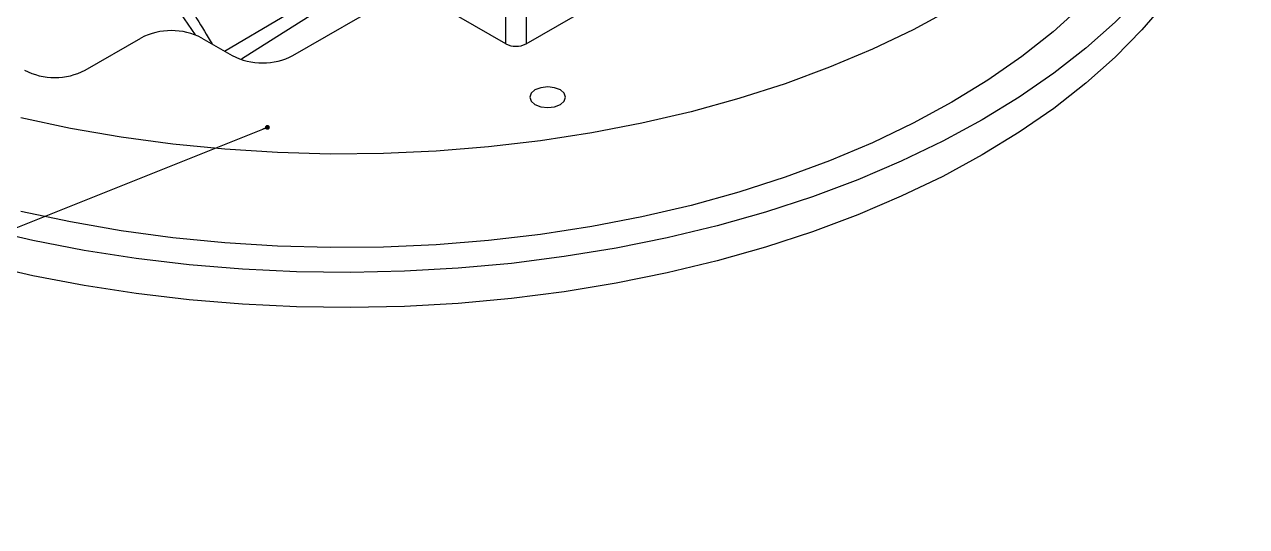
# Model space of a CAD drawing. Header units: millimetres. Extents: x 0 to 1189, y 0 to 841.
# Drawn here: x 532.9 to 788.7, y 187.8 to 293 of the extents above; entities that cross this region are included whole.
import ezdxf

# ---------------------------------------------------------------- set-up
doc = ezdxf.new("R2010")
doc.units = ezdxf.units.MM
doc.layers.add('10', color=7, linetype='Continuous')
doc.dimstyles.new('SLDDIMSTYLE0', dxfattribs={"dimtxt": 0.18, "dimasz": 1.016, "dimexe": 0, "dimexo": 0.0625, "dimgap": 0, "dimtad": 0, "dimtih": 1, "dimtoh": 1, "dimdec": 0, "dimrnd": 1e-09, "dimzin": 0, "dimdsep": 46, "dimtxsty": 'Standard', "dimblk1": 'DOT', "dimblk2": 'DOT', "dimsah": 1, "dimcen": 0.09, "dimadec": 0, "dimazin": 0, "dimtfac": 1.016, "dimtdec": 0, "dimtofl": 0, "dimtmove": 0, "dimatfit": 3, "dimldrblk": 'DOT', "dimfxl": 0, "dimfrac": 2, "dimtolj": 1, "dimtzin": 0, "dimarcsym": 0})

# ---------------------------------------------------------------- blocks, each defined once
blk = doc.blocks.new('_Dot')
at = {"color": 0, "linetype": 'ByBlock', "lineweight": -2}
blk.add_line((-0.5, 0), (-1, 0), dxfattribs=at)
at = {"color": 0, "linetype": 'ByBlock', "const_width": 0.5}
blk.add_lwpolyline([(-0.25, 0, 1), (0.25, 0, 1)], format="xyb", close=True, dxfattribs=at)

msp = doc.modelspace()

# ---------------------------------------------------------------- linework, layer by layer
at = {"color": 7, "linetype": 'Continuous', "lineweight": 25}
for p, q in [((637.93, 288.93), (739.75, 347.71)), ((589.13, 286.48), (614.77, 301.28)), ((633.68, 288.93), (615.65, 299.34)), ((633.68, 288.93), (633.68, 301.18)), ((637.93, 301.18), (637.93, 288.93)), ((564.08, 297.5), (568.69, 290.8)), ((545.65, 283.42), (557.31, 290.15)), ((570.04, 290.15), (576.41, 286.48))]:
    msp.add_line(p, q, dxfattribs=at)
at = {"color": 7, "linetype": 'Continuous', "lineweight": 25, "flags": 128}
for points in [[(776.88, 388.19), (777.18, 387.73), (780.76, 381.54), (783.68, 375.23), (785.95, 368.84), (787.55, 362.37), (788.48, 355.87), (788.74, 349.34), (788.31, 342.82), (787.22, 336.32), (785.45, 329.87), (783.01, 323.5), (779.92, 317.22), (776.19, 311.06), (771.82, 305.04), (766.84, 299.17), (761.26, 293.5), (755.1, 288.02), (748.38, 282.77), (741.14, 277.76), (733.38, 273.01)], [(779.74, 350.16), (779.55, 345.36), (778.7, 338.98), (777.16, 332.64), (774.96, 326.37), (772.09, 320.18), (768.57, 314.12), (764.4, 308.19), (759.62, 302.41), (754.22, 296.82), (748.24, 291.43), (741.7, 286.27), (734.61, 281.34), (727.02, 276.68)], [(788.74, 342.81), (788.74, 341.99), (788.31, 335.47), (787.22, 328.97), (785.45, 322.52), (783.01, 316.15), (779.92, 309.87), (776.19, 303.71), (771.82, 297.69), (766.84, 291.83), (761.26, 286.15), (755.1, 280.67), (748.38, 275.42), (741.14, 270.41), (733.38, 265.66)], [(574.83, 287.39), (586.84, 294.52), (596.56, 300.28), (606.28, 306.04)], [(607.19, 303.85), (594.07, 295.6), (584.46, 289.56), (578.35, 285.71)], [(727.02, 296.28), (718.94, 291.89), (710.41, 287.81), (701.47, 284.03), (692.13, 280.57), (682.45, 277.46), (672.45, 274.7), (662.17, 272.29), (651.66, 270.26), (640.95, 268.6), (630.09, 267.33), (619.11, 266.45), (608.05, 265.95), (596.97, 265.85), (585.9, 266.15), (574.87, 266.84), (563.95, 267.92), (553.15, 269.38), (542.54, 271.23), (532.14, 273.45)], [(639.79, 279.28), (638.98, 278.58), (638.7, 277.75), (638.98, 276.92), (639.79, 276.22), (641.01, 275.75), (642.45, 275.58), (643.88, 275.75), (645.1, 276.22), (645.91, 276.92), (646.2, 277.75), (645.91, 278.58), (645.1, 279.28), (643.88, 279.75), (642.45, 279.91), (641.01, 279.75), (639.79, 279.28)], [(727.02, 276.68), (718.94, 272.3), (710.41, 268.21), (701.47, 264.43), (692.13, 260.98), (682.45, 257.86), (672.45, 255.1), (662.17, 252.7), (651.66, 250.66), (640.95, 249.01), (630.09, 247.73), (619.11, 246.85), (608.05, 246.36), (596.97, 246.26), (585.9, 246.55), (574.87, 247.24), (563.95, 248.32), (553.15, 249.79), (542.54, 251.63), (532.14, 253.85)], [(733.38, 273.01), (725.15, 268.53), (716.47, 264.35), (707.37, 260.47), (697.89, 256.92), (688.06, 253.69), (677.9, 250.82), (667.47, 248.3), (656.8, 246.14), (645.92, 244.36), (634.88, 242.95), (623.71, 241.93), (612.46, 241.3), (601.15, 241.05), (589.85, 241.2), (578.58, 241.74), (567.39, 242.66), (556.31, 243.97), (545.39, 245.66), (534.66, 247.72), (524.16, 250.15)], [(733.38, 265.66), (725.15, 261.18), (716.47, 257), (707.37, 253.12), (697.89, 249.57), (688.06, 246.34), (677.9, 243.47), (667.47, 240.95), (656.8, 238.79), (645.92, 237.01), (634.88, 235.6), (623.71, 234.58), (612.46, 233.95), (601.15, 233.7), (589.85, 233.85), (578.58, 234.39), (567.39, 235.31), (556.31, 236.62), (545.39, 238.31), (534.66, 240.37), (524.16, 242.8)]]:
    msp.add_lwpolyline(points, dxfattribs=at)
at = {"color": 7, "linetype": 'Continuous', "lineweight": 25}
for centre, radius, start, end in [((563.68, 277.87), 13.83, 62.6097, 117.3903), ((635.8, 293.02), 4.61, 242.6097, 297.3903), ((582.77, 298.76), 13.83, 242.6097, 297.3903), ((539.28, 295.7), 13.83, 242.6097, 297.3903)]:
    msp.add_arc(centre, radius, start, end, dxfattribs=at)
msp.add_open_spline([(566.71, 298.36), (566.81, 298.13), (567, 297.65), (567.43, 296.79), (568.12, 295.61), (569.67, 293.15), (571.12, 290.71), (572.2, 288.91)], degree=3, knots=[0, 0, 0, 0, 0.073736, 0.148091, 0.238362, 0.437556, 1, 1, 1, 1], dxfattribs=at)

# ---------------------------------------------------------------- leaders
at = {"layer": '10'}
for points in [[(680.28, 356.73), (374.78, 261.62)], [(583.78, 271.43), (374.78, 187.83)]]:
    msp.add_leader(points, dimstyle='SLDDIMSTYLE0', dxfattribs=at)

doc.saveas('drawing.dxf')
